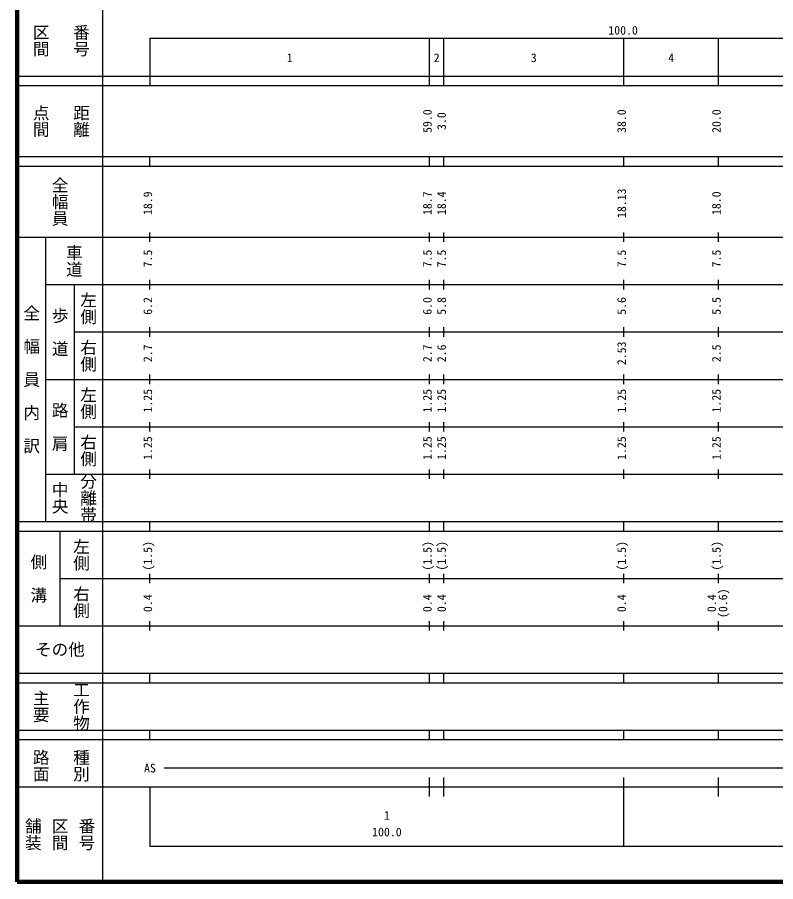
# Model space of a CAD drawing. Units: millimetres on the paper, enlarged 1000 times. Extents: x 40000 to 680000, y 20000 to 380000.
# Drawn here: x 40000 to 200052, y 20000 to 202409 of the extents above; entities that cross this region are included whole.
import ezdxf
from ezdxf.enums import TextEntityAlignment as Align

# ---------------------------------------------------------------- set-up
doc = ezdxf.new("R2010")
doc.units = ezdxf.units.MM
doc.header["$LTSCALE"] = 1000
doc.layers.add('M-TTL', color=2, linetype='Continuous', lineweight=140)
doc.layers.add('M-TTL-BAND', color=7, linetype='Continuous', lineweight=25)
doc.styles.add('@ＭＳ ゴシック', font='')
doc.styles.add('ＭＳ ゴシック', font='')
doc.styles.get('@ＭＳ ゴシック').set_extended_font_data('@MS Gothic')
doc.styles.get('ＭＳ ゴシック').set_extended_font_data('MS Gothic')

msp = doc.modelspace()

# ---------------------------------------------------------------- linework, layer by layer
at = {"layer": 'M-TTL'}
for p, q in [((40000, 380000), (40000, 20000)), ((40000, 20000), (680000, 20000))]:
    msp.add_line(p, q, dxfattribs=at)
at = {"layer": 'M-TTL-BAND'}
for p, q in [((58000, 370000), (58000, 20000)), ((68000, 198000), (579000, 198000)), ((68000, 198000), (68000, 188000)), ((127000, 188000), (127000, 198000)), ((130000, 188000), (130000, 198000)), ((168000, 188000), (168000, 198000)), ((188000, 188000), (188000, 198000)), ((40000, 190000), (579000, 190000)), ((40000, 188000), (579000, 188000)), ((40000, 173000), (579000, 173000)), ((68000, 171000), (68000, 173000)), ((127000, 171000), (127000, 173000)), ((130000, 171000), (130000, 173000)), ((168000, 171000), (168000, 173000)), ((188000, 171000), (188000, 173000)), ((40000, 171000), (579000, 171000)), ((68000, 155000), (68000, 157000)), ((127000, 155000), (127000, 157000)), ((130000, 155000), (130000, 157000)), ((168000, 155000), (168000, 157000)), ((188000, 155000), (188000, 157000)), ((40000, 156000), (579000, 156000)), ((46000, 96000), (46000, 156000)), ((46000, 146000), (579000, 146000)), ((52000, 146000), (52000, 106000)), ((68000, 145000), (68000, 147000)), ((127000, 145000), (127000, 147000)), ((130000, 145000), (130000, 147000)), ((168000, 145000), (168000, 147000)), ((188000, 145000), (188000, 147000)), ((68000, 135000), (68000, 137000)), ((127000, 135000), (127000, 137000)), ((130000, 135000), (130000, 137000)), ((168000, 135000), (168000, 137000)), ((188000, 135000), (188000, 137000)), ((52000, 136000), (579000, 136000)), ((46000, 126000), (579000, 126000)), ((68000, 125000), (68000, 127000)), ((127000, 125000), (127000, 127000)), ((130000, 125000), (130000, 127000)), ((168000, 125000), (168000, 127000)), ((188000, 125000), (188000, 127000)), ((68000, 115000), (68000, 117000)), ((127000, 115000), (127000, 117000)), ((130000, 115000), (130000, 117000)), ((168000, 115000), (168000, 117000)), ((188000, 115000), (188000, 117000)), ((52000, 116000), (579000, 116000)), ((46000, 106000), (579000, 106000)), ((68000, 105000), (68000, 107000)), ((127000, 105000), (127000, 107000)), ((130000, 105000), (130000, 107000)), ((168000, 105000), (168000, 107000)), ((188000, 105000), (188000, 107000)), ((40000, 96000), (579000, 96000)), ((68000, 94000), (68000, 96000)), ((127000, 94000), (127000, 96000)), ((130000, 94000), (130000, 96000)), ((168000, 94000), (168000, 96000)), ((188000, 94000), (188000, 96000)), ((40000, 94000), (579000, 94000)), ((49000, 94000), (49000, 74000)), ((49000, 84000), (579000, 84000)), ((68000, 83000), (68000, 85000)), ((127000, 83000), (127000, 85000)), ((130000, 83000), (130000, 85000)), ((168000, 83000), (168000, 85000)), ((188000, 83000), (188000, 85000)), ((68000, 73000), (68000, 75000)), ((127000, 73000), (127000, 75000)), ((130000, 73000), (130000, 75000)), ((168000, 73000), (168000, 75000)), ((188000, 73000), (188000, 75000)), ((40000, 74000), (579000, 74000)), ((40000, 64000), (579000, 64000)), ((68000, 62000), (68000, 64000)), ((127000, 62000), (127000, 64000)), ((130000, 62000), (130000, 64000)), ((168000, 62000), (168000, 64000)), ((188000, 62000), (188000, 64000)), ((40000, 62000), (579000, 62000)), ((40000, 52000), (579000, 52000)), ((68000, 50000), (68000, 52000)), ((127000, 50000), (127000, 52000)), ((130000, 50000), (130000, 52000)), ((168000, 50000), (168000, 52000)), ((188000, 50000), (188000, 52000)), ((40000, 50000), (579000, 50000)), ((71000, 44000), (565000, 44000)), ((127000, 38000), (127000, 42000)), ((130000, 38000), (130000, 42000)), ((168000, 27500), (168000, 42000)), ((188000, 38000), (188000, 42000)), ((40000, 40000), (579000, 40000)), ((68000, 40000), (68000, 27500)), ((68000, 27500), (579000, 27500))]:
    msp.add_line(p, q, dxfattribs=at)

# ---------------------------------------------------------------- texts
at = {"layer": 'M-TTL-BAND', "style": '@ＭＳ ゴシック'}
for s, p in [('番号', (53500, 197500)), ('区間', (45000, 197500)), ('点間', (45000, 180500)), ('距離', (53500, 180500)), ('全幅員', (49000, 163500)), ('車道', (52000, 151000)), ('左側', (55000, 141000)), ('全\u3000幅\u3000員\u3000内\u3000訳', (43000, 126000)), ('歩\u3000道', (49000, 136000)), ('右側', (55000, 131000)), ('左側', (55000, 121000)), ('路\u3000肩', (49000, 116000)), ('右側', (55000, 111000)), ('分離帯', (55000, 101000)), ('中央', (49000, 101000)), ('左側', (53500, 89000)), ('側\u3000溝', (44500, 84000)), ('右側', (53500, 79000)), ('主要', (45000, 57000)), ('工作物', (53500, 57000)), ('路面', (45000, 44500)), ('種別', (53500, 44500)), ('舗装', (43333, 30000)), ('区間', (49000, 30000)), ('番号', (54667, 30000))]:
    msp.add_text(s, height=2566, rotation=270, dxfattribs=at).set_placement(p, align=Align.MIDDLE_CENTER)
at = {"layer": 'M-TTL-BAND', "style": 'ＭＳ ゴシック'}
for s, p in [('100.0', (167844, 198195)), ('1', (97500, 192405)), ('2', (128500, 192405)), ('3', (149000, 192405)), ('4', (178000, 192405)), ('AS', (68000, 42500)), ('1', (118000, 32523)), ('100.0', (118000, 29033))]:
    msp.add_text(s, height=1833, dxfattribs=at).set_placement(p, align=Align.BOTTOM_CENTER)
for s, p in [('59.0', (128000, 180500)), ('38.0', (169000, 180500)), ('20.0', (189000, 180500)), ('3.0', (131000, 180500)), ('18.13', (169000, 163174)), ('18.9', (69000, 163174)), ('18.7', (128000, 163174)), ('18.4', (131000, 163174)), ('18.0', (189000, 163174)), ('7.5', (69000, 151500)), ('7.5', (128000, 151500)), ('7.5', (131000, 151500)), ('7.5', (169000, 151500)), ('7.5', (189000, 151500)), ('6.2', (69000, 141500)), ('6.0', (128000, 141500)), ('5.8', (131000, 141500)), ('5.6', (169000, 141500)), ('5.5', (189000, 141500)), ('2.7', (69000, 131500)), ('2.7', (128000, 131500)), ('2.6', (131000, 131500)), ('2.53', (169000, 131500)), ('2.5', (189000, 131500)), ('1.25', (69000, 121500)), ('1.25', (128000, 121500)), ('1.25', (131000, 121500)), ('1.25', (169000, 121500)), ('1.25', (189000, 121500)), ('1.25', (69000, 111500)), ('1.25', (128000, 111500)), ('1.25', (131000, 111500)), ('1.25', (169000, 111500)), ('1.25', (189000, 111500)), ('(1.5)', (69000, 88764)), ('(1.5)', (128000, 88764)), ('(1.5)', (131000, 88764)), ('(1.5)', (169000, 88764)), ('(1.5)', (189000, 88764)), ('0.4', (69000, 78764)), ('0.4', (128000, 78764)), ('0.4', (131000, 78764)), ('0.4', (169000, 78764)), ('0.4', (188000, 78764)), ('(0.6)', (190370, 78764))]:
    msp.add_text(s, height=1833, rotation=90, dxfattribs=at).set_placement(p, align=Align.BOTTOM_CENTER)
msp.add_text('その他', height=2566, dxfattribs=at).set_placement((49000, 69000), align=Align.MIDDLE_CENTER)

doc.saveas('drawing.dxf')
